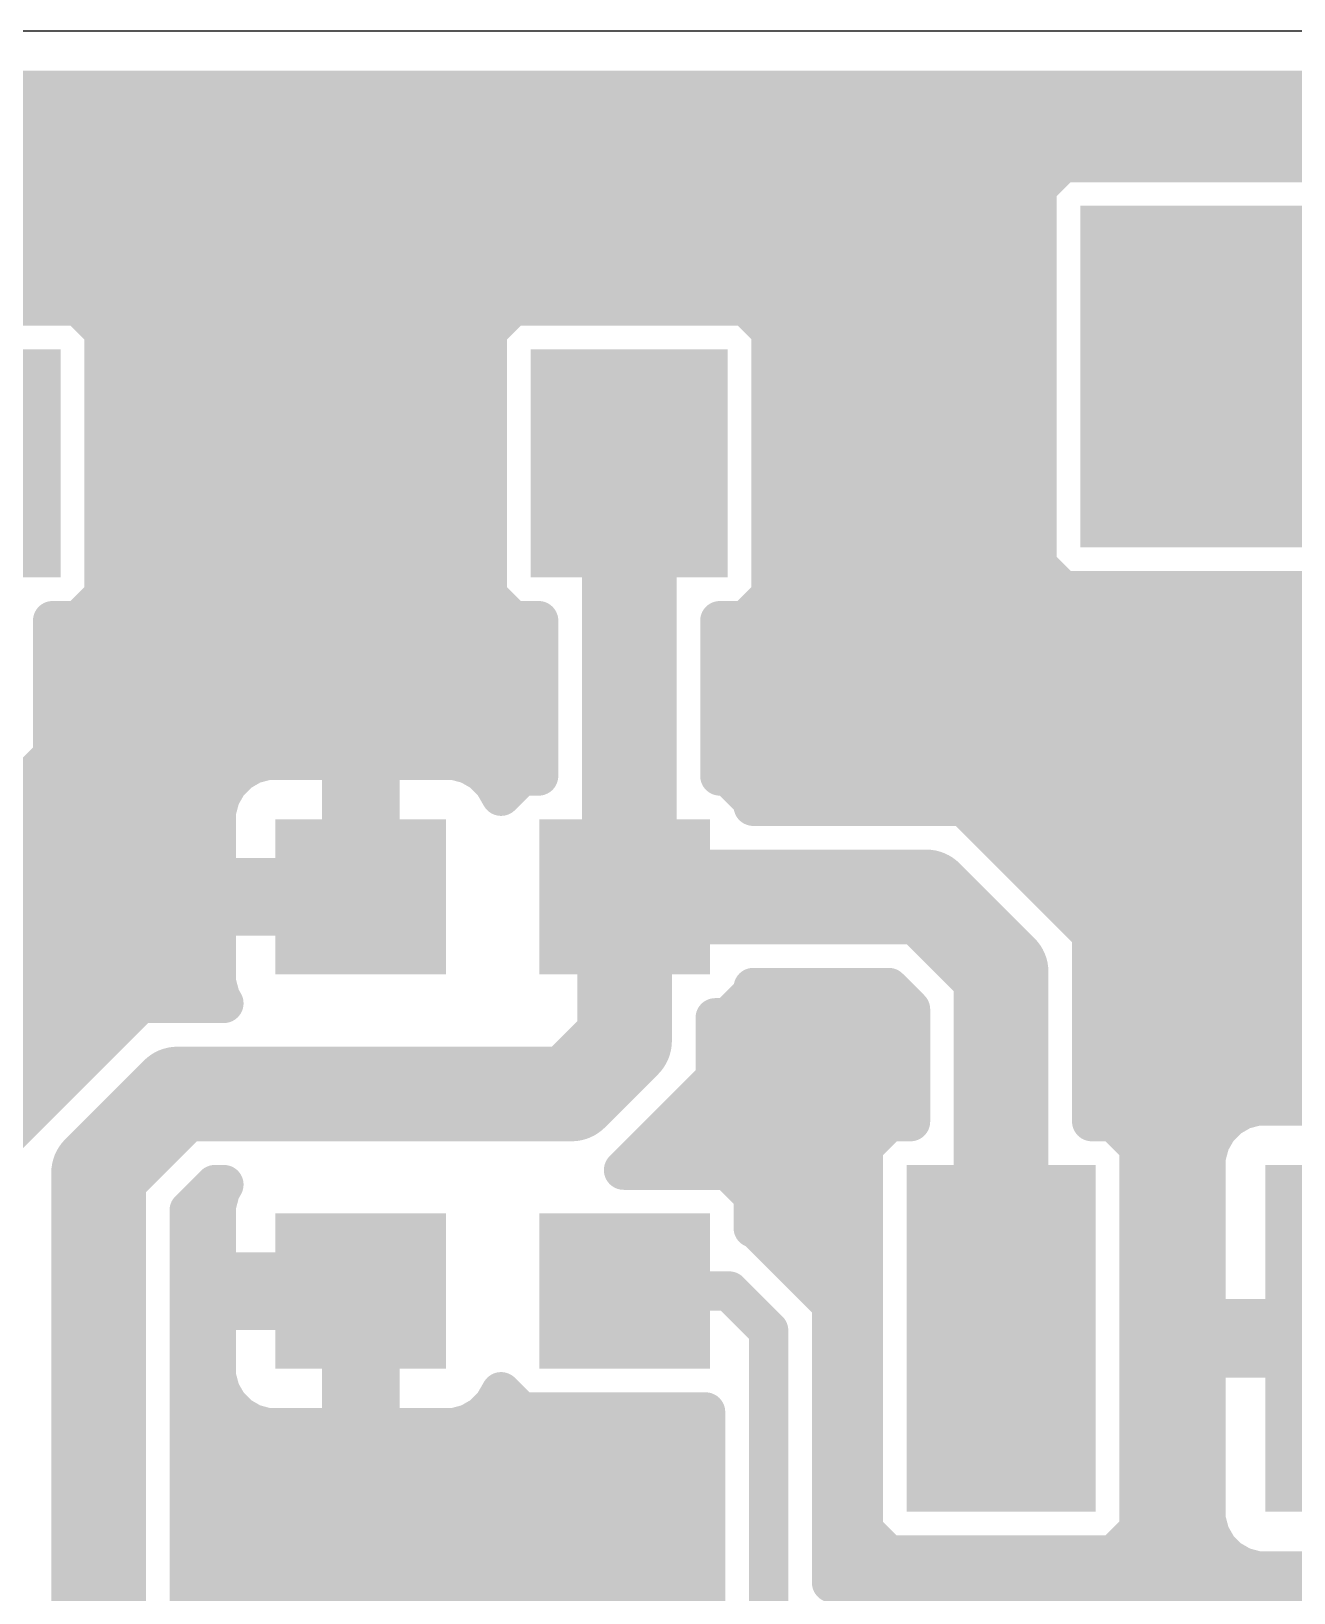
# Model space of a CAD drawing. Extents: x 0 to 38, y 0 to 44.4.
# Drawn here: x 8.46 to 16.59, y 34.38 to 44.44 of the extents above; entities that cross this region are included whole.
import ezdxf

# ---------------------------------------------------------------- set-up
doc = ezdxf.new("R2010")
doc.units = 0
doc.layers.add('1', color=22, linetype='CONTINUOUS')
doc.layers.add('20', color=7, linetype='CONTINUOUS')

# ---------------------------------------------------------------- blocks, each defined once
blk = doc.blocks.new('RECT')
blk.add_solid([(-0.5, -0.5), (0.5, -0.5), (-0.5, 0.5), (0.5, 0.5)])

msp = doc.modelspace()

# ---------------------------------------------------------------- linework, layer by layer
at = {"layer": '1'}
for points, const_width in [([(0.381, 44.059), (37.643, 44.059)], 0.254), ([(0.381, 43.942), (29.2417, 43.942)], 0.254), ([(3.4241, 43.688), (28.9557, 43.688)], 0.254), ([(15.1023, 43.5944), (14.9386, 43.4307)], 0.254), ([(18.9337, 43.5944), (15.1023, 43.5944)], 0.254), ([(3.8176, 43.434), (14.9419, 43.434)], 0.254), ([(14.9386, 43.4307), (14.9386, 40.9993)], 0.254), ([(4.0716, 43.18), (14.9386, 43.18)], 0.254), ([(4.2634, 42.926), (14.9386, 42.926)], 0.254), ([(4.3686, 42.672), (14.9386, 42.672)], 0.254), ([(8.7607, 42.6704), (7.2593, 42.6704)], 0.254), ([(8.9244, 42.5067), (8.7607, 42.6704)], 0.254), ([(11.5593, 42.6704), (11.3956, 42.5067)], 0.254), ([(13.0607, 42.6704), (11.5593, 42.6704)], 0.254), ([(13.2244, 42.5067), (13.0607, 42.6704)], 0.254), ([(8.9244, 40.8053), (8.9244, 42.5067)], 0.254), ([(11.3956, 42.5067), (11.3956, 40.8053)], 0.254), ([(13.2244, 40.8053), (13.2244, 42.5067)], 0.254), ([(8.9244, 42.418), (11.3956, 42.418)], 0.254), ([(13.2244, 42.418), (14.9386, 42.418)], 0.254), ([(8.9244, 42.164), (11.3956, 42.164)], 0.254), ([(13.2244, 42.164), (14.9386, 42.164)], 0.254), ([(8.9244, 41.91), (11.3956, 41.91)], 0.254), ([(12.31, 41.656), (12.31, 38.892)], 0.6096), ([(13.2244, 41.91), (14.9386, 41.91)], 0.254), ([(8.9244, 41.656), (11.3956, 41.656)], 0.254), ([(13.2244, 41.656), (14.9386, 41.656)], 0.254), ([(8.9244, 41.402), (11.3956, 41.402)], 0.254), ([(13.2244, 41.402), (14.9386, 41.402)], 0.254), ([(8.9244, 41.148), (11.3956, 41.148)], 0.254), ([(13.2244, 41.148), (14.9386, 41.148)], 0.254), ([(14.9386, 40.9993), (15.1023, 40.8356)], 0.254), ([(8.9244, 40.894), (11.3956, 40.894)], 0.254), ([(13.2244, 40.894), (15.0439, 40.894)], 0.254), ([(15.1023, 40.8356), (18.9337, 40.8356)], 0.254), ([(8.7607, 40.6416), (8.9244, 40.8053)], 0.254), ([(11.3956, 40.8053), (11.5593, 40.6416)], 0.254), ([(13.0607, 40.6416), (13.2244, 40.8053)], 0.254), ([(8.5942, 39.772), (8.5942, 40.6416)], 0.254), ([(8.5942, 40.6416), (8.7607, 40.6416)], 0.254), ([(8.5942, 40.64), (11.7258, 40.64)], 0.254), ([(11.5593, 40.6416), (11.7258, 40.6416)], 0.254), ([(11.7258, 40.6416), (11.7258, 39.6414)], 0.254), ([(12.8942, 39.6414), (12.8942, 40.6416)], 0.254), ([(12.8942, 40.6416), (13.0607, 40.6416)], 0.254), ([(12.8942, 40.64), (29.3116, 40.64)], 0.254), ([(8.5942, 40.386), (11.7258, 40.386)], 0.254), ([(12.8942, 40.386), (29.3116, 40.386)], 0.254), ([(8.5942, 40.132), (11.7258, 40.132)], 0.254), ([(12.8942, 40.132), (29.3116, 40.132)], 0.254), ([(8.5942, 39.878), (11.7258, 39.878)], 0.254), ([(12.8942, 39.878), (28.9469, 39.878)], 0.254), ([(5.1054, 36.2832), (8.5942, 39.772)], 0.254), ([(9.9798, 39.743), (9.8829, 39.717)], 0.254), ([(10.457, 39.743), (9.9798, 39.743)], 0.254), ([(10.457, 38.985), (10.457, 39.743)], 0.254), ([(11.1802, 39.743), (10.703, 39.743)], 0.254), ([(10.703, 39.743), (10.703, 38.985)], 0.254), ([(11.2771, 39.717), (11.1802, 39.743)], 0.254), ([(8.4462, 39.624), (9.7532, 39.624)], 0.254), ([(9.7961, 39.6669), (9.7251, 39.5959)], 0.254), ([(9.8829, 39.717), (9.7961, 39.6669)], 0.254), ([(10.457, 39.624), (10.703, 39.624)], 0.254), ([(11.3639, 39.6669), (11.2771, 39.717)], 0.254), ([(11.4349, 39.5959), (11.3639, 39.6669)], 0.254), ([(11.4068, 39.624), (11.5969, 39.624)], 0.254), ([(11.6143, 39.6414), (11.4839, 39.511)], 0.254), ([(11.7258, 39.6414), (11.6143, 39.6414)], 0.254), ([(12.9457, 39.6414), (12.8942, 39.6414)], 0.254), ([(13.1094, 39.4777), (12.9457, 39.6414)], 0.254), ([(12.9631, 39.624), (28.9386, 39.624)], 0.254), ([(9.7251, 39.5959), (9.675, 39.5091)], 0.254), ([(11.4839, 39.511), (11.4349, 39.5959)], 0.254), ([(9.675, 39.5091), (9.649, 39.4122)], 0.254), ([(13.1094, 39.4462), (13.1094, 39.4777)], 0.254), ([(14.466, 39.4462), (13.1094, 39.4462)], 0.254), ([(14.8082, 39.104), (14.466, 39.4462)], 0.254), ([(8.1922, 39.37), (9.649, 39.37)], 0.254), ([(9.649, 39.4122), (9.649, 38.985)], 0.254), ([(10.457, 39.37), (10.703, 39.37)], 0.254), ([(14.5422, 39.37), (28.9386, 39.37)], 0.254), ([(7.9382, 39.116), (9.649, 39.116)], 0.254), ([(10.457, 39.116), (10.703, 39.116)], 0.254), ([(14.7962, 39.116), (28.9386, 39.116)], 0.254), ([(14.224, 38.862), (12.28, 38.862)], 0.6096), ([(12.28, 38.862), (12.28, 37.934)], 0.6096), ([(14.7066, 38.3794), (14.224, 38.862)], 0.6096), ([(15.2908, 38.6214), (14.8082, 39.104)], 0.254), ([(9.649, 38.985), (10.457, 38.985)], 0.254), ([(10.703, 38.985), (10.457, 38.985)], 0.254), ([(10.457, 38.985), (10.457, 38.739)], 0.254), ([(7.6842, 38.862), (10.457, 38.862)], 0.254), ([(12.31, 38.892), (12.28, 38.862)], 0.254), ([(15.0502, 38.862), (28.9386, 38.862)], 0.254), ([(10.457, 38.739), (9.649, 38.739)], 0.254), ([(9.649, 38.739), (9.649, 38.3118)], 0.254), ([(15.2908, 37.4142), (15.2908, 38.6214)], 0.254), ([(7.4302, 38.608), (9.649, 38.608)], 0.254), ([(14.7066, 36.0172), (14.7066, 38.3794)], 0.6096), ([(15.2908, 38.608), (22.2853, 38.608)], 0.254), ([(7.1762, 38.354), (9.649, 38.354)], 0.254), ([(9.649, 38.3118), (9.675, 38.2149)], 0.254), ([(15.2908, 38.354), (22.0313, 38.354)], 0.254), ([(9.675, 38.2149), (9.6973, 38.1762)], 0.254), ([(12.9457, 38.0826), (13.1094, 38.2463)], 0.254), ([(13.1094, 38.2463), (13.1094, 38.2778)], 0.254), ([(13.1094, 38.2778), (13.982, 38.2778)], 0.254), ([(13.982, 38.2778), (14.1224, 38.1374)], 0.254), ([(9.156, 38.1762), (8.8138, 37.834)], 0.254), ([(9.6973, 38.1762), (9.156, 38.1762)], 0.254), ([(11.938, 37.592), (12.28, 37.934)], 0.6096), ([(14.1224, 38.1374), (14.1224, 37.4142)], 0.254), ([(6.9222, 38.1), (9.0798, 38.1)], 0.254), ([(12.8642, 37.692), (12.8642, 38.0826)], 0.254), ([(12.8642, 38.0826), (12.9457, 38.0826)], 0.254), ([(12.9631, 38.1), (14.1224, 38.1)], 0.254), ([(15.2908, 38.1), (21.9202, 38.1)], 0.254), ([(6.6682, 37.846), (8.8258, 37.846)], 0.254), ([(8.8138, 37.834), (8.3058, 37.326)], 0.254), ([(12.8642, 37.846), (14.1224, 37.846)], 0.254), ([(15.2908, 37.846), (21.9202, 37.846)], 0.254), ([(8.89, 37.084), (9.398, 37.592)], 0.6096), ([(9.398, 37.592), (11.938, 37.592)], 0.6096), ([(12.522, 37.3498), (12.8642, 37.692)], 0.254), ([(6.4142, 37.592), (8.5718, 37.592)], 0.254), ([(12.7642, 37.592), (14.1224, 37.592)], 0.254), ([(15.2908, 37.592), (21.9202, 37.592)], 0.254), ([(16.3582, 37.5158), (16.2613, 37.4898)], 0.254), ([(16.891, 37.5158), (16.3582, 37.5158)], 0.254), ([(13.9813, 37.4142), (13.8176, 37.2505)], 0.254), ([(14.1224, 37.4142), (13.9813, 37.4142)], 0.254), ([(15.4319, 37.4142), (15.2908, 37.4142)], 0.254), ([(15.5956, 37.2505), (15.4319, 37.4142)], 0.254), ([(16.1745, 37.4397), (16.1035, 37.3687)], 0.254), ([(16.2613, 37.4898), (16.1745, 37.4397)], 0.254), ([(12.2736, 37.1014), (12.522, 37.3498)], 0.254), ([(12.5102, 37.338), (13.9051, 37.338)], 0.254), ([(15.5081, 37.338), (16.0858, 37.338)], 0.254), ([(16.1035, 37.3687), (16.0534, 37.2819)], 0.254), ([(8.89, 33.782), (8.89, 37.084)], 0.6096), ([(13.8176, 37.2505), (13.8176, 34.7839)], 0.254), ([(15.5956, 34.7839), (15.5956, 37.2505)], 0.254), ([(16.0534, 37.2819), (16.0274, 37.185)], 0.254), ([(16.0274, 37.185), (16.0274, 36.1442)], 0.254), ([(9.4742, 36.842), (9.64, 37.0078)], 0.254), ([(9.64, 37.0078), (9.6973, 37.0078)], 0.254), ([(9.6973, 37.0078), (9.675, 36.9691)], 0.254), ([(12.9457, 37.1014), (12.2736, 37.1014)], 0.254), ([(13.1094, 36.9377), (12.9457, 37.1014)], 0.254), ([(12.9631, 37.084), (13.8176, 37.084)], 0.254), ([(15.5956, 37.084), (16.0274, 37.084)], 0.254), ([(9.675, 36.9691), (9.649, 36.8722)], 0.254), ([(13.1094, 36.7284), (13.1094, 36.9377)], 0.254), ([(9.4742, 33.54), (9.4742, 36.842)], 0.254), ([(9.4742, 36.83), (9.649, 36.83)], 0.254), ([(9.649, 36.8722), (9.649, 36.445)], 0.254), ([(13.1094, 36.83), (13.8176, 36.83)], 0.254), ([(15.5956, 36.83), (16.0274, 36.83)], 0.254), ([(13.1223, 36.7284), (13.1094, 36.7284)], 0.254), ([(13.3763, 36.4744), (13.1223, 36.7284)], 0.254), ([(9.4742, 36.576), (9.649, 36.576)], 0.254), ([(13.2747, 36.576), (13.8176, 36.576)], 0.254), ([(15.5956, 36.576), (16.0274, 36.576)], 0.254), ([(9.649, 36.445), (10.457, 36.445)], 0.254), ([(10.457, 36.445), (10.457, 36.199)], 0.254), ([(13.6144, 36.2363), (13.3763, 36.4744)], 0.254), ([(9.4742, 36.322), (10.457, 36.322)], 0.254), ([(12.28, 36.322), (12.954, 36.322)], 0.254), ([(12.954, 36.322), (13.208, 36.068)], 0.254), ([(13.5287, 36.322), (13.8176, 36.322)], 0.254), ([(15.5956, 36.322), (16.0274, 36.322)], 0.254), ([(10.457, 36.199), (9.649, 36.199)], 0.254), ([(9.649, 36.199), (9.649, 35.7718)], 0.254), ([(10.457, 35.441), (10.457, 36.199)], 0.254), ([(10.457, 36.199), (10.703, 36.199)], 0.254), ([(10.703, 36.199), (10.703, 35.441)], 0.254), ([(13.6144, 34.4424), (13.6144, 36.2363)], 0.254), ([(16.0274, 36.1442), (16.891, 36.1442)], 0.254), ([(9.4742, 36.068), (9.649, 36.068)], 0.254), ([(10.457, 36.068), (10.703, 36.068)], 0.254), ([(13.208, 36.068), (13.208, 34.036)], 0.254), ([(13.6144, 36.068), (13.8176, 36.068)], 0.254), ([(15.5956, 36.068), (16.891, 36.068)], 0.254), ([(9.4742, 35.814), (9.649, 35.814)], 0.254), ([(10.457, 35.814), (10.703, 35.814)], 0.254), ([(13.6144, 35.814), (13.8176, 35.814)], 0.254), ([(15.5956, 35.814), (16.0274, 35.814)], 0.254), ([(16.891, 35.8902), (16.0274, 35.8902)], 0.254), ([(16.0274, 35.8902), (16.0274, 34.8494)], 0.254), ([(9.649, 35.7718), (9.675, 35.6749)], 0.254), ([(9.675, 35.6749), (9.7251, 35.5881)], 0.254), ([(11.4349, 35.5881), (11.4839, 35.673)], 0.254), ([(11.4839, 35.673), (11.6143, 35.5426)], 0.254), ([(9.4742, 35.56), (9.7532, 35.56)], 0.254), ([(9.7251, 35.5881), (9.7961, 35.5171)], 0.254), ([(9.7961, 35.5171), (9.8829, 35.467)], 0.254), ([(10.457, 35.56), (10.703, 35.56)], 0.254), ([(11.2771, 35.467), (11.3639, 35.5171)], 0.254), ([(11.3639, 35.5171), (11.4349, 35.5881)], 0.254), ([(11.4068, 35.56), (11.5969, 35.56)], 0.254), ([(11.6143, 35.5426), (12.8016, 35.5426)], 0.254), ([(12.8016, 35.5426), (12.8016, 34.2043)], 0.254), ([(13.6144, 35.56), (13.8176, 35.56)], 0.254), ([(15.5956, 35.56), (16.0274, 35.56)], 0.254), ([(9.8829, 35.467), (9.9798, 35.441)], 0.254), ([(9.9798, 35.441), (10.457, 35.441)], 0.254), ([(10.703, 35.441), (11.1802, 35.441)], 0.254), ([(11.1802, 35.441), (11.2771, 35.467)], 0.254), ([(9.4742, 35.306), (12.8016, 35.306)], 0.254), ([(13.6144, 35.306), (13.8176, 35.306)], 0.254), ([(15.5956, 35.306), (16.0274, 35.306)], 0.254), ([(9.4742, 35.052), (12.8016, 35.052)], 0.254), ([(13.6144, 35.052), (13.8176, 35.052)], 0.254), ([(15.5956, 35.052), (16.0274, 35.052)], 0.254), ([(9.4742, 34.798), (12.8016, 34.798)], 0.254), ([(13.6144, 34.798), (13.8176, 34.798)], 0.254), ([(15.5956, 34.798), (16.0412, 34.798)], 0.254), ([(16.0274, 34.8494), (16.0534, 34.7525)], 0.254), ([(13.8176, 34.7839), (13.9813, 34.6202)], 0.254), ([(15.4319, 34.6202), (15.5956, 34.7839)], 0.254), ([(16.0534, 34.7525), (16.1035, 34.6657)], 0.254), ([(13.9813, 34.6202), (15.4319, 34.6202)], 0.254), ([(16.1035, 34.6657), (16.1745, 34.5947)], 0.254), ([(16.1745, 34.5947), (16.2613, 34.5446)], 0.254), ([(9.4742, 34.544), (12.8016, 34.544)], 0.254), ([(13.6144, 34.544), (16.2634, 34.544)], 0.254), ([(16.2613, 34.5446), (16.3582, 34.5186)], 0.254), ([(16.3582, 34.5186), (16.891, 34.5186)], 0.254), ([(26.5017, 34.4424), (13.6144, 34.4424)], 0.254), ([(9.4742, 34.29), (12.8016, 34.29)], 0.254)]:
    msp.add_lwpolyline(points, dxfattribs=dict(at, const_width=const_width))
for points, const_width in [([(15.1023, 43.6579, 1), (15.1023, 43.5309)], 0.127), ([(15.1472, 43.5495, 1), (15.0574, 43.6393)], 0.127), ([(15.0021, 43.4307, 1), (14.8751, 43.4307)], 0.127), ([(14.8937, 43.4756, 1), (14.9835, 43.3858)], 0.127), ([(14.9419, 43.3705, 1), (14.9419, 43.4975)], 0.127), ([(14.9386, 43.1165, 1), (14.9386, 43.2435)], 0.127), ([(14.9386, 42.8625, 1), (14.9386, 42.9895)], 0.127), ([(8.8056, 42.7153, 1), (8.7158, 42.6255)], 0.127), ([(8.7607, 42.6069, 1), (8.7607, 42.7339)], 0.127), ([(11.5593, 42.7339, 1), (11.5593, 42.6069)], 0.127), ([(11.6042, 42.6255, 1), (11.5144, 42.7153)], 0.127), ([(13.1056, 42.7153, 1), (13.0158, 42.6255)], 0.127), ([(13.0607, 42.6069, 1), (13.0607, 42.7339)], 0.127), ([(14.9386, 42.6085, 1), (14.9386, 42.7355)], 0.127), ([(8.9879, 42.5067, 1), (8.8609, 42.5067)], 0.127), ([(8.8795, 42.4618, 1), (8.9693, 42.5516)], 0.127), ([(11.4591, 42.5067, 1), (11.3321, 42.5067)], 0.127), ([(11.3507, 42.5516, 1), (11.4405, 42.4618)], 0.127), ([(13.2879, 42.5067, 1), (13.1609, 42.5067)], 0.127), ([(13.1795, 42.4618, 1), (13.2693, 42.5516)], 0.127), ([(8.9244, 42.4815, 1), (8.9244, 42.3545)], 0.127), ([(11.3956, 42.3545, 1), (11.3956, 42.4815)], 0.127), ([(13.2244, 42.4815, 1), (13.2244, 42.3545)], 0.127), ([(14.9386, 42.3545, 1), (14.9386, 42.4815)], 0.127), ([(8.9244, 42.2275, 1), (8.9244, 42.1005)], 0.127), ([(11.3956, 42.1005, 1), (11.3956, 42.2275)], 0.127), ([(13.2244, 42.2275, 1), (13.2244, 42.1005)], 0.127), ([(14.9386, 42.1005, 1), (14.9386, 42.2275)], 0.127), ([(8.9244, 41.9735, 1), (8.9244, 41.8465)], 0.127), ([(11.3956, 41.8465, 1), (11.3956, 41.9735)], 0.127), ([(12.4624, 41.656, 1), (12.1576, 41.656)], 0.3048), ([(13.2244, 41.9735, 1), (13.2244, 41.8465)], 0.127), ([(14.9386, 41.8465, 1), (14.9386, 41.9735)], 0.127), ([(8.9244, 41.7195, 1), (8.9244, 41.5925)], 0.127), ([(11.3956, 41.5925, 1), (11.3956, 41.7195)], 0.127), ([(13.2244, 41.7195, 1), (13.2244, 41.5925)], 0.127), ([(14.9386, 41.5925, 1), (14.9386, 41.7195)], 0.127), ([(8.9244, 41.4655, 1), (8.9244, 41.3385)], 0.127), ([(11.3956, 41.3385, 1), (11.3956, 41.4655)], 0.127), ([(13.2244, 41.4655, 1), (13.2244, 41.3385)], 0.127), ([(14.9386, 41.3385, 1), (14.9386, 41.4655)], 0.127), ([(8.9244, 41.2115, 1), (8.9244, 41.0845)], 0.127), ([(11.3956, 41.0845, 1), (11.3956, 41.2115)], 0.127), ([(13.2244, 41.2115, 1), (13.2244, 41.0845)], 0.127), ([(14.9386, 41.0845, 1), (14.9386, 41.2115)], 0.127), ([(14.9835, 41.0442, 1), (14.8937, 40.9544)], 0.127), ([(14.8751, 40.9993, 1), (15.0021, 40.9993)], 0.127), ([(8.9244, 40.9575, 1), (8.9244, 40.8305)], 0.127), ([(11.3956, 40.8305, 1), (11.3956, 40.9575)], 0.127), ([(13.2244, 40.9575, 1), (13.2244, 40.8305)], 0.127), ([(15.1023, 40.8991, 1), (15.1023, 40.7721)], 0.127), ([(15.0439, 40.8305, 1), (15.0439, 40.9575)], 0.127), ([(8.8609, 40.8053, 1), (8.9879, 40.8053)], 0.127), ([(8.9693, 40.7604, 1), (8.8795, 40.8502)], 0.127), ([(11.4405, 40.8502, 1), (11.3507, 40.7604)], 0.127), ([(11.3321, 40.8053, 1), (11.4591, 40.8053)], 0.127), ([(13.1609, 40.8053, 1), (13.2879, 40.8053)], 0.127), ([(13.2693, 40.7604, 1), (13.1795, 40.8502)], 0.127), ([(15.0574, 40.7907, 1), (15.1472, 40.8805)], 0.127), ([(8.6577, 40.6416, 1), (8.5307, 40.6416)], 0.127), ([(8.5942, 40.7051, 1), (8.5942, 40.5781)], 0.127), ([(8.5942, 40.7035, 1), (8.5942, 40.5765)], 0.127), ([(8.7607, 40.5781, 1), (8.7607, 40.7051)], 0.127), ([(11.5593, 40.7051, 1), (11.5593, 40.5781)], 0.127), ([(11.7893, 40.6416, 1), (11.6623, 40.6416)], 0.127), ([(11.7258, 40.5781, 1), (11.7258, 40.7051)], 0.127), ([(11.7258, 40.5765, 1), (11.7258, 40.7035)], 0.127), ([(12.9577, 40.6416, 1), (12.8307, 40.6416)], 0.127), ([(12.8942, 40.7051, 1), (12.8942, 40.5781)], 0.127), ([(12.8942, 40.7035, 1), (12.8942, 40.5765)], 0.127), ([(13.0607, 40.5781, 1), (13.0607, 40.7051)], 0.127), ([(8.7158, 40.6865, 1), (8.8056, 40.5967)], 0.127), ([(11.5144, 40.5967, 1), (11.6042, 40.6865)], 0.127), ([(13.0158, 40.6865, 1), (13.1056, 40.5967)], 0.127), ([(8.5942, 40.4495, 1), (8.5942, 40.3225)], 0.127), ([(11.7258, 40.3225, 1), (11.7258, 40.4495)], 0.127), ([(12.8942, 40.4495, 1), (12.8942, 40.3225)], 0.127), ([(8.5942, 40.1955, 1), (8.5942, 40.0685)], 0.127), ([(11.7258, 40.0685, 1), (11.7258, 40.1955)], 0.127), ([(12.8942, 40.1955, 1), (12.8942, 40.0685)], 0.127), ([(8.5942, 39.9415, 1), (8.5942, 39.8145)], 0.127), ([(11.7258, 39.8145, 1), (11.7258, 39.9415)], 0.127), ([(12.8942, 39.9415, 1), (12.8942, 39.8145)], 0.127), ([(8.6391, 39.7271, 1), (8.5493, 39.8169)], 0.127), ([(9.9798, 39.8065, 1), (9.9798, 39.6795)], 0.127), ([(9.9963, 39.6817, 1), (9.9634, 39.8043)], 0.127), ([(10.5205, 39.743, 1), (10.3935, 39.743)], 0.127), ([(10.457, 39.6795, 1), (10.457, 39.8065)], 0.127), ([(10.703, 39.8065, 1), (10.703, 39.6795)], 0.127), ([(10.7665, 39.743, 1), (10.6395, 39.743)], 0.127), ([(11.1966, 39.8043, 1), (11.1637, 39.6817)], 0.127), ([(11.1802, 39.6795, 1), (11.1802, 39.8065)], 0.127), ([(8.4462, 39.6875, 1), (8.4462, 39.5605)], 0.127), ([(8.5307, 39.772, 1), (8.6577, 39.772)], 0.127), ([(9.7643, 39.7219, 1), (9.8278, 39.6119)], 0.127), ([(9.841, 39.622, 1), (9.7512, 39.7118)], 0.127), ([(9.7532, 39.5605, 1), (9.7532, 39.6875)], 0.127), ([(9.8665, 39.7784, 1), (9.8994, 39.6557)], 0.127), ([(9.9147, 39.662, 1), (9.8512, 39.772)], 0.127), ([(10.457, 39.6875, 1), (10.457, 39.5605)], 0.127), ([(10.703, 39.5605, 1), (10.703, 39.6875)], 0.127), ([(11.3088, 39.772, 1), (11.2453, 39.662)], 0.127), ([(11.2606, 39.6557, 1), (11.2935, 39.7784)], 0.127), ([(11.4088, 39.7118, 1), (11.319, 39.622)], 0.127), ([(11.3322, 39.6119, 1), (11.3957, 39.7219)], 0.127), ([(11.4068, 39.6875, 1), (11.4068, 39.5605)], 0.127), ([(11.6143, 39.7049, 1), (11.6143, 39.5779)], 0.127), ([(11.6592, 39.5965, 1), (11.5694, 39.6863)], 0.127), ([(11.5969, 39.5605, 1), (11.5969, 39.6875)], 0.127), ([(11.7258, 39.5779, 1), (11.7258, 39.7049)], 0.127), ([(12.8942, 39.7049, 1), (12.8942, 39.5779)], 0.127), ([(12.9906, 39.6863, 1), (12.9008, 39.5965)], 0.127), ([(12.9631, 39.6875, 1), (12.9631, 39.5605)], 0.127), ([(12.9457, 39.5779, 1), (12.9457, 39.7049)], 0.127), ([(9.6802, 39.6408, 1), (9.77, 39.551)], 0.127), ([(9.7801, 39.5642, 1), (9.6701, 39.6277)], 0.127), ([(11.4899, 39.6277, 1), (11.3799, 39.5642)], 0.127), ([(11.39, 39.551, 1), (11.4798, 39.6408)], 0.127), ([(11.6623, 39.6414, 1), (11.7893, 39.6414)], 0.127), ([(12.8307, 39.6414, 1), (12.9577, 39.6414)], 0.127), ([(9.62, 39.5408, 1), (9.73, 39.4773)], 0.127), ([(9.7363, 39.4926, 1), (9.6136, 39.5255)], 0.127), ([(11.439, 39.5559, 1), (11.5288, 39.4661)], 0.127), ([(11.4289, 39.4793, 1), (11.5389, 39.5428)], 0.127), ([(13.1729, 39.4777, 1), (13.0459, 39.4777)], 0.127), ([(13.1094, 39.5097, 1), (13.1094, 39.3827)], 0.127), ([(13.0645, 39.4328, 1), (13.1543, 39.5226)], 0.127), ([(14.5109, 39.4911, 1), (14.4211, 39.4013)], 0.127), ([(14.466, 39.3827, 1), (14.466, 39.5097)], 0.127), ([(9.7125, 39.4122, 1), (9.5855, 39.4122)], 0.127), ([(9.5877, 39.4286, 1), (9.7103, 39.3957)], 0.127), ([(9.649, 39.3065, 1), (9.649, 39.4335)], 0.127), ([(10.457, 39.4335, 1), (10.457, 39.3065)], 0.127), ([(10.703, 39.3065, 1), (10.703, 39.4335)], 0.127), ([(13.0459, 39.4462, 1), (13.1729, 39.4462)], 0.127), ([(14.5422, 39.4335, 1), (14.5422, 39.3065)], 0.127), ([(9.649, 39.0525, 1), (9.649, 39.1795)], 0.127), ([(10.457, 39.1795, 1), (10.457, 39.0525)], 0.127), ([(10.703, 39.0525, 1), (10.703, 39.1795)], 0.127), ([(14.7962, 39.1795, 1), (14.7962, 39.0525)], 0.127), ([(12.28, 39.0144, 1), (12.28, 38.7096)], 0.3048), ([(12.4324, 38.862, 1), (12.1276, 38.862)], 0.3048), ([(14.3318, 38.9698, 1), (14.1162, 38.7542)], 0.3048), ([(14.224, 38.7096, 1), (14.224, 39.0144)], 0.3048), ([(14.8531, 39.1489, 1), (14.7633, 39.0591)], 0.127), ([(14.7633, 39.0591, 1), (14.8531, 39.1489)], 0.127), ([(9.649, 39.0485, 1), (9.649, 38.9215)], 0.127), ([(9.5855, 38.985, 1), (9.7125, 38.985)], 0.127), ([(10.457, 39.0485, 1), (10.457, 38.9215)], 0.127), ([(10.5205, 38.985, 1), (10.3935, 38.985)], 0.127), ([(10.3935, 38.985, 1), (10.5205, 38.985)], 0.127), ([(10.457, 38.9215, 1), (10.457, 39.0485)], 0.127), ([(10.6395, 38.985, 1), (10.7665, 38.985)], 0.127), ([(10.703, 38.9215, 1), (10.703, 39.0485)], 0.127), ([(12.1576, 38.892, 1), (12.4624, 38.892)], 0.3048), ([(10.457, 38.7985, 1), (10.457, 38.9255)], 0.127), ([(12.2351, 38.9069, 1), (12.3249, 38.8171)], 0.127), ([(12.3549, 38.8471, 1), (12.2651, 38.9369)], 0.127), ([(15.0502, 38.9255, 1), (15.0502, 38.7985)], 0.127), ([(9.649, 38.8025, 1), (9.649, 38.6755)], 0.127), ([(9.7125, 38.739, 1), (9.5855, 38.739)], 0.127), ([(10.457, 38.6755, 1), (10.457, 38.8025)], 0.127), ([(10.3935, 38.739, 1), (10.5205, 38.739)], 0.127), ([(15.3543, 38.6214, 1), (15.2273, 38.6214)], 0.127), ([(9.649, 38.5445, 1), (9.649, 38.6715)], 0.127), ([(14.859, 38.3794, 1), (14.5542, 38.3794)], 0.3048), ([(14.5988, 38.2716, 1), (14.8144, 38.4872)], 0.3048), ([(15.2908, 38.6715, 1), (15.2908, 38.5445)], 0.127), ([(15.2459, 38.5765, 1), (15.3357, 38.6663)], 0.127), ([(9.7103, 38.3283, 1), (9.5877, 38.2954)], 0.127), ([(9.649, 38.2905, 1), (9.649, 38.4175)], 0.127), ([(15.2908, 38.4175, 1), (15.2908, 38.2905)], 0.127), ([(9.5855, 38.3118, 1), (9.7125, 38.3118)], 0.127), ([(9.73, 38.2467, 1), (9.62, 38.1832)], 0.127), ([(13.1729, 38.2778, 1), (13.0459, 38.2778)], 0.127), ([(13.1094, 38.3413, 1), (13.1094, 38.2143)], 0.127), ([(13.1543, 38.2014, 1), (13.0645, 38.2912)], 0.127), ([(14.0269, 38.3227, 1), (13.9371, 38.2329)], 0.127), ([(13.982, 38.2143, 1), (13.982, 38.3413)], 0.127), ([(9.156, 38.2397, 1), (9.156, 38.1127)], 0.127), ([(9.2009, 38.1313, 1), (9.1111, 38.2211)], 0.127), ([(9.6136, 38.1985, 1), (9.7363, 38.2314)], 0.127), ([(9.6423, 38.1444, 1), (9.7523, 38.2079)], 0.127), ([(9.6973, 38.1127, 1), (9.6973, 38.2397)], 0.127), ([(12.3878, 37.8262, 1), (12.1722, 38.0418)], 0.3048), ([(13.0459, 38.2463, 1), (13.1729, 38.2463)], 0.127), ([(14.1859, 38.1374, 1), (14.0589, 38.1374)], 0.127), ([(14.0775, 38.0925, 1), (14.1673, 38.1823)], 0.127), ([(9.0798, 38.0365, 1), (9.0798, 38.1635)], 0.127), ([(12.9277, 38.0826, 1), (12.8007, 38.0826)], 0.127), ([(12.8642, 38.1461, 1), (12.8642, 38.0191)], 0.127), ([(12.9008, 38.1275, 1), (12.9906, 38.0377)], 0.127), ([(12.9631, 38.1635, 1), (12.9631, 38.0365)], 0.127), ([(12.9457, 38.0191, 1), (12.9457, 38.1461)], 0.127), ([(14.1224, 38.0365, 1), (14.1224, 38.1635)], 0.127), ([(15.2908, 38.1635, 1), (15.2908, 38.0365)], 0.127), ([(12.1276, 37.934, 1), (12.4324, 37.934)], 0.3048), ([(8.7689, 37.8789, 1), (8.8587, 37.7891)], 0.127), ([(8.8587, 37.7891, 1), (8.7689, 37.8789)], 0.127), ([(8.8258, 37.7825, 1), (8.8258, 37.9095)], 0.127), ([(12.8642, 37.9095, 1), (12.8642, 37.7825)], 0.127), ([(14.1224, 37.7825, 1), (14.1224, 37.9095)], 0.127), ([(15.2908, 37.9095, 1), (15.2908, 37.7825)], 0.127), ([(9.398, 37.7444, 1), (9.398, 37.4396)], 0.3048), ([(9.5058, 37.4842, 1), (9.2902, 37.6998)], 0.3048), ([(11.8302, 37.6998, 1), (12.0458, 37.4842)], 0.3048), ([(11.938, 37.4396, 1), (11.938, 37.7444)], 0.3048), ([(12.8007, 37.692, 1), (12.9277, 37.692)], 0.127), ([(12.9091, 37.6471, 1), (12.8193, 37.7369)], 0.127), ([(8.5718, 37.5285, 1), (8.5718, 37.6555)], 0.127), ([(12.7642, 37.6555, 1), (12.7642, 37.5285)], 0.127), ([(14.1224, 37.5285, 1), (14.1224, 37.6555)], 0.127), ([(15.2908, 37.6555, 1), (15.2908, 37.5285)], 0.127), ([(16.3582, 37.5793, 1), (16.3582, 37.4523)], 0.127), ([(16.3747, 37.4545, 1), (16.3418, 37.5771)], 0.127), ([(13.9813, 37.4777, 1), (13.9813, 37.3507)], 0.127), ([(14.0262, 37.3693, 1), (13.9364, 37.4591)], 0.127), ([(14.1224, 37.3507, 1), (14.1224, 37.4777)], 0.127), ([(15.2908, 37.4777, 1), (15.2908, 37.3507)], 0.127), ([(15.4768, 37.4591, 1), (15.387, 37.3693)], 0.127), ([(15.4319, 37.3507, 1), (15.4319, 37.4777)], 0.127), ([(16.1427, 37.4947, 1), (16.2062, 37.3847)], 0.127), ([(16.2194, 37.3948, 1), (16.1296, 37.4846)], 0.127), ([(16.2449, 37.5512, 1), (16.2778, 37.4285)], 0.127), ([(16.2931, 37.4348, 1), (16.2296, 37.5448)], 0.127), ([(12.5102, 37.4015, 1), (12.5102, 37.2745)], 0.127), ([(12.4771, 37.3947, 1), (12.5669, 37.3049)], 0.127), ([(12.5669, 37.3049, 1), (12.4771, 37.3947)], 0.127), ([(13.9051, 37.2745, 1), (13.9051, 37.4015)], 0.127), ([(14.0589, 37.4142, 1), (14.1859, 37.4142)], 0.127), ([(15.2273, 37.4142, 1), (15.3543, 37.4142)], 0.127), ([(15.5081, 37.4015, 1), (15.5081, 37.2745)], 0.127), ([(16.0586, 37.4136, 1), (16.1484, 37.3238)], 0.127), ([(16.1585, 37.337, 1), (16.0485, 37.4005)], 0.127), ([(16.0858, 37.2745, 1), (16.0858, 37.4015)], 0.127), ([(8.7822, 37.1918, 1), (8.9978, 36.9762)], 0.3048), ([(9.0424, 37.084, 1), (8.7376, 37.084)], 0.3048), ([(13.8811, 37.2505, 1), (13.7541, 37.2505)], 0.127), ([(13.7727, 37.2954, 1), (13.8625, 37.2056)], 0.127), ([(15.6591, 37.2505, 1), (15.5321, 37.2505)], 0.127), ([(15.5507, 37.2056, 1), (15.6405, 37.2954)], 0.127), ([(15.9984, 37.3136, 1), (16.1084, 37.2501)], 0.127), ([(16.1147, 37.2654, 1), (15.992, 37.2983)], 0.127), ([(16.0909, 37.185, 1), (15.9639, 37.185)], 0.127), ([(15.9661, 37.2014, 1), (16.0887, 37.1685)], 0.127), ([(9.64, 37.0713, 1), (9.64, 36.9443)], 0.127), ([(9.6849, 36.9629, 1), (9.5951, 37.0527)], 0.127), ([(9.7523, 36.976, 1), (9.6423, 37.0396)], 0.127), ([(9.6973, 36.9443, 1), (9.6973, 37.0713)], 0.127), ([(12.2736, 37.1649, 1), (12.2736, 37.0379)], 0.127), ([(12.2287, 37.1463, 1), (12.3185, 37.0565)], 0.127), ([(12.9906, 37.1463, 1), (12.9008, 37.0565)], 0.127), ([(12.9631, 37.1475, 1), (12.9631, 37.0205)], 0.127), ([(12.9457, 37.0379, 1), (12.9457, 37.1649)], 0.127), ([(13.8176, 37.0205, 1), (13.8176, 37.1475)], 0.127), ([(15.5956, 37.1475, 1), (15.5956, 37.0205)], 0.127), ([(16.0274, 37.0205, 1), (16.0274, 37.1475)], 0.127), ([(9.62, 37.0008, 1), (9.73, 36.9373)], 0.127), ([(9.7363, 36.9526, 1), (9.6136, 36.9855)], 0.127), ([(13.1729, 36.9377, 1), (13.0459, 36.9377)], 0.127), ([(13.0645, 36.8928, 1), (13.1543, 36.9826)], 0.127), ([(9.5377, 36.842, 1), (9.4107, 36.842)], 0.127), ([(9.4742, 36.8935, 1), (9.4742, 36.7665)], 0.127), ([(9.4293, 36.8869, 1), (9.5191, 36.7971)], 0.127), ([(9.7125, 36.8722, 1), (9.5855, 36.8722)], 0.127), ([(9.5877, 36.8886, 1), (9.7103, 36.8557)], 0.127), ([(9.649, 36.7665, 1), (9.649, 36.8935)], 0.127), ([(13.1094, 36.8935, 1), (13.1094, 36.7665)], 0.127), ([(13.8176, 36.7665, 1), (13.8176, 36.8935)], 0.127), ([(15.5956, 36.8935, 1), (15.5956, 36.7665)], 0.127), ([(16.0274, 36.7665, 1), (16.0274, 36.8935)], 0.127), ([(13.1094, 36.7919, 1), (13.1094, 36.6649)], 0.127), ([(13.1672, 36.7733, 1), (13.0774, 36.6835)], 0.127), ([(13.1223, 36.6649, 1), (13.1223, 36.7919)], 0.127), ([(13.0459, 36.7284, 1), (13.1729, 36.7284)], 0.127), ([(9.4742, 36.6395, 1), (9.4742, 36.5125)], 0.127), ([(9.649, 36.5125, 1), (9.649, 36.6395)], 0.127), ([(13.2747, 36.6395, 1), (13.2747, 36.5125)], 0.127), ([(13.8176, 36.5125, 1), (13.8176, 36.6395)], 0.127), ([(15.5956, 36.6395, 1), (15.5956, 36.5125)], 0.127), ([(16.0274, 36.5125, 1), (16.0274, 36.6395)], 0.127), ([(9.649, 36.5085, 1), (9.649, 36.3815)], 0.127), ([(10.5205, 36.445, 1), (10.3935, 36.445)], 0.127), ([(10.457, 36.3815, 1), (10.457, 36.5085)], 0.127), ([(13.4212, 36.5193, 1), (13.3314, 36.4295)], 0.127), ([(13.3314, 36.4295, 1), (13.4212, 36.5193)], 0.127), ([(9.4742, 36.3855, 1), (9.4742, 36.2585)], 0.127), ([(9.5855, 36.445, 1), (9.7125, 36.445)], 0.127), ([(10.457, 36.2585, 1), (10.457, 36.3855)], 0.127), ([(12.28, 36.3855, 1), (12.28, 36.2585)], 0.127), ([(12.9989, 36.3669, 1), (12.9091, 36.2771)], 0.127), ([(12.954, 36.2585, 1), (12.954, 36.3855)], 0.127), ([(13.5287, 36.3855, 1), (13.5287, 36.2585)], 0.127), ([(13.8176, 36.2585, 1), (13.8176, 36.3855)], 0.127), ([(15.5956, 36.3855, 1), (15.5956, 36.2585)], 0.127), ([(16.0274, 36.2585, 1), (16.0274, 36.3855)], 0.127), ([(9.649, 36.2625, 1), (9.649, 36.1355)], 0.127), ([(9.7125, 36.199, 1), (9.5855, 36.199)], 0.127), ([(10.5205, 36.199, 1), (10.3935, 36.199)], 0.127), ([(10.457, 36.2625, 1), (10.457, 36.1355)], 0.127), ([(10.457, 36.1355, 1), (10.457, 36.2625)], 0.127), ([(10.7665, 36.199, 1), (10.6395, 36.199)], 0.127), ([(10.703, 36.1355, 1), (10.703, 36.2625)], 0.127), ([(13.6779, 36.2363, 1), (13.5509, 36.2363)], 0.127), ([(13.5695, 36.1914, 1), (13.6593, 36.2812)], 0.127), ([(10.3935, 36.199, 1), (10.5205, 36.199)], 0.127), ([(16.0274, 36.2077, 1), (16.0274, 36.0807)], 0.127), ([(9.4742, 36.1315, 1), (9.4742, 36.0045)], 0.127), ([(9.649, 36.0045, 1), (9.649, 36.1315)], 0.127), ([(10.457, 36.1315, 1), (10.457, 36.0045)], 0.127), ([(10.703, 36.0045, 1), (10.703, 36.1315)], 0.127), ([(13.2715, 36.068, 1), (13.1445, 36.068)], 0.127), ([(13.1631, 36.0231, 1), (13.2529, 36.1129)], 0.127), ([(13.6144, 36.1315, 1), (13.6144, 36.0045)], 0.127), ([(13.8176, 36.0045, 1), (13.8176, 36.1315)], 0.127), ([(14.5542, 36.0172, 1), (14.859, 36.0172)], 0.3048), ([(15.5956, 36.1315, 1), (15.5956, 36.0045)], 0.127), ([(15.9639, 36.1442, 1), (16.0909, 36.1442)], 0.127), ([(9.4742, 35.8775, 1), (9.4742, 35.7505)], 0.127), ([(9.649, 35.7505, 1), (9.649, 35.8775)], 0.127), ([(10.457, 35.8775, 1), (10.457, 35.7505)], 0.127), ([(10.703, 35.7505, 1), (10.703, 35.8775)], 0.127), ([(13.6144, 35.8775, 1), (13.6144, 35.7505)], 0.127), ([(13.8176, 35.7505, 1), (13.8176, 35.8775)], 0.127), ([(15.5956, 35.8775, 1), (15.5956, 35.7505)], 0.127), ([(16.0274, 35.9537, 1), (16.0274, 35.8267)], 0.127), ([(16.0909, 35.8902, 1), (15.9639, 35.8902)], 0.127), ([(16.0274, 35.7505, 1), (16.0274, 35.8775)], 0.127), ([(9.7103, 35.7883, 1), (9.5877, 35.7554)], 0.127), ([(9.5855, 35.7718, 1), (9.7125, 35.7718)], 0.127), ([(9.73, 35.7067, 1), (9.62, 35.6432)], 0.127), ([(9.6136, 35.6585, 1), (9.7363, 35.6914)], 0.127), ([(11.5288, 35.7179, 1), (11.439, 35.6281)], 0.127), ([(11.5389, 35.6412, 1), (11.4289, 35.7047)], 0.127), ([(9.4742, 35.6235, 1), (9.4742, 35.4965)], 0.127), ([(9.77, 35.633, 1), (9.6802, 35.5432)], 0.127), ([(9.6701, 35.5563, 1), (9.7801, 35.6198)], 0.127), ([(9.8278, 35.5721, 1), (9.7643, 35.4621)], 0.127), ([(9.7512, 35.4722, 1), (9.841, 35.562)], 0.127), ([(9.7532, 35.4965, 1), (9.7532, 35.6235)], 0.127), ([(10.457, 35.6235, 1), (10.457, 35.4965)], 0.127), ([(10.703, 35.4965, 1), (10.703, 35.6235)], 0.127), ([(11.319, 35.562, 1), (11.4088, 35.4722)], 0.127), ([(11.3957, 35.4621, 1), (11.3322, 35.5721)], 0.127), ([(11.4068, 35.6235, 1), (11.4068, 35.4965)], 0.127), ([(11.3799, 35.6198, 1), (11.4899, 35.5563)], 0.127), ([(11.4798, 35.5432, 1), (11.39, 35.633)], 0.127), ([(11.6143, 35.6061, 1), (11.6143, 35.4791)], 0.127), ([(11.5694, 35.4977, 1), (11.6592, 35.5875)], 0.127), ([(11.5969, 35.4965, 1), (11.5969, 35.6235)], 0.127), ([(12.8651, 35.5426, 1), (12.7381, 35.5426)], 0.127), ([(12.8016, 35.4791, 1), (12.8016, 35.6061)], 0.127), ([(13.6144, 35.6235, 1), (13.6144, 35.4965)], 0.127), ([(13.8176, 35.4965, 1), (13.8176, 35.6235)], 0.127), ([(15.5956, 35.6235, 1), (15.5956, 35.4965)], 0.127), ([(16.0274, 35.4965, 1), (16.0274, 35.6235)], 0.127), ([(9.8994, 35.5283, 1), (9.8665, 35.4056)], 0.127), ([(9.8512, 35.412, 1), (9.9147, 35.522)], 0.127), ([(9.9798, 35.5045, 1), (9.9798, 35.3775)], 0.127), ([(9.9634, 35.3797, 1), (9.9963, 35.5023)], 0.127), ([(10.457, 35.3775, 1), (10.457, 35.5045)], 0.127), ([(10.703, 35.5045, 1), (10.703, 35.3775)], 0.127), ([(11.1637, 35.5023, 1), (11.1966, 35.3797)], 0.127), ([(11.1802, 35.3775, 1), (11.1802, 35.5045)], 0.127), ([(11.2453, 35.522, 1), (11.3088, 35.412)], 0.127), ([(11.2935, 35.4056, 1), (11.2606, 35.5283)], 0.127), ([(9.4742, 35.3695, 1), (9.4742, 35.2425)], 0.127), ([(10.3935, 35.441, 1), (10.5205, 35.441)], 0.127), ([(10.6395, 35.441, 1), (10.7665, 35.441)], 0.127), ([(12.8016, 35.2425, 1), (12.8016, 35.3695)], 0.127), ([(13.6144, 35.3695, 1), (13.6144, 35.2425)], 0.127), ([(13.8176, 35.2425, 1), (13.8176, 35.3695)], 0.127), ([(15.5956, 35.3695, 1), (15.5956, 35.2425)], 0.127), ([(16.0274, 35.2425, 1), (16.0274, 35.3695)], 0.127), ([(9.4742, 35.1155, 1), (9.4742, 34.9885)], 0.127), ([(12.8016, 34.9885, 1), (12.8016, 35.1155)], 0.127), ([(13.6144, 35.1155, 1), (13.6144, 34.9885)], 0.127), ([(13.8176, 34.9885, 1), (13.8176, 35.1155)], 0.127), ([(15.5956, 35.1155, 1), (15.5956, 34.9885)], 0.127), ([(16.0274, 34.9885, 1), (16.0274, 35.1155)], 0.127), ([(9.4742, 34.8615, 1), (9.4742, 34.7345)], 0.127), ([(12.8016, 34.7345, 1), (12.8016, 34.8615)], 0.127), ([(13.6144, 34.8615, 1), (13.6144, 34.7345)], 0.127), ([(13.8176, 34.7345, 1), (13.8176, 34.8615)], 0.127), ([(15.5956, 34.8615, 1), (15.5956, 34.7345)], 0.127), ([(16.0887, 34.8659, 1), (15.9661, 34.833)], 0.127), ([(16.0412, 34.7345, 1), (16.0412, 34.8615)], 0.127), ([(13.8625, 34.8288, 1), (13.7727, 34.739)], 0.127), ([(13.7541, 34.7839, 1), (13.8811, 34.7839)], 0.127), ([(15.5321, 34.7839, 1), (15.6591, 34.7839)], 0.127), ([(15.6405, 34.739, 1), (15.5507, 34.8288)], 0.127), ([(15.9639, 34.8494, 1), (16.0909, 34.8494)], 0.127), ([(16.1084, 34.7843, 1), (15.9984, 34.7208)], 0.127), ([(15.992, 34.7361, 1), (16.1147, 34.769)], 0.127), ([(13.9813, 34.6837, 1), (13.9813, 34.5567)], 0.127), ([(13.9364, 34.5753, 1), (14.0262, 34.6651)], 0.127), ([(15.387, 34.6651, 1), (15.4768, 34.5753)], 0.127), ([(15.4319, 34.5567, 1), (15.4319, 34.6837)], 0.127), ([(16.1484, 34.7106, 1), (16.0586, 34.6208)], 0.127), ([(16.0485, 34.6339, 1), (16.1585, 34.6974)], 0.127), ([(16.2062, 34.6497, 1), (16.1427, 34.5397)], 0.127), ([(9.4742, 34.6075, 1), (9.4742, 34.4805)], 0.127), ([(12.8016, 34.4805, 1), (12.8016, 34.6075)], 0.127), ([(13.6144, 34.6075, 1), (13.6144, 34.4805)], 0.127), ([(16.1296, 34.5498, 1), (16.2194, 34.6396)], 0.127), ([(16.2778, 34.6059, 1), (16.2449, 34.4832)], 0.127), ([(16.2296, 34.4896, 1), (16.2931, 34.5996)], 0.127), ([(16.2634, 34.4805, 1), (16.2634, 34.6075)], 0.127), ([(16.3582, 34.5821, 1), (16.3582, 34.4551)], 0.127), ([(16.3418, 34.4573, 1), (16.3747, 34.5799)], 0.127), ([(13.6144, 34.5059, 1), (13.6144, 34.3789)], 0.127), ([(9.4742, 34.3535, 1), (9.4742, 34.2265)], 0.127), ([(12.8016, 34.2265, 1), (12.8016, 34.3535)], 0.127), ([(13.5509, 34.4424, 1), (13.6779, 34.4424)], 0.127)]:
    msp.add_lwpolyline(points, format="xyb", dxfattribs=dict(at, const_width=const_width))
at = {"layer": '20'}
msp.add_line((38.024, 44.44), (0, 44.44), dxfattribs=at)

# ---------------------------------------------------------------- block references
at = {"layer": '1'}
for p, xscale, yscale in [((17.018, 42.215), 3.6, 2.2), ((12.31, 41.656), 1.27, 1.47), ((14.7066, 36.0172), 1.2192, 2.2352), ((17.018, 36.0172), 1.2192, 2.2352)]:
    msp.add_blockref('RECT', p, dxfattribs=dict(at, xscale=xscale, yscale=yscale))
at = {"layer": '1', "xscale": 1.27, "yscale": 1.47, "rotation": 180}
msp.add_blockref('RECT', (8.01, 41.656), dxfattribs=at)
at = {"layer": '1', "xscale": 1.1, "rotation": 180}
for p in [(10.58, 38.862), (12.28, 38.862), (10.58, 36.322), (12.28, 36.322)]:
    msp.add_blockref('RECT', p, dxfattribs=at)

doc.saveas('drawing.dxf')
